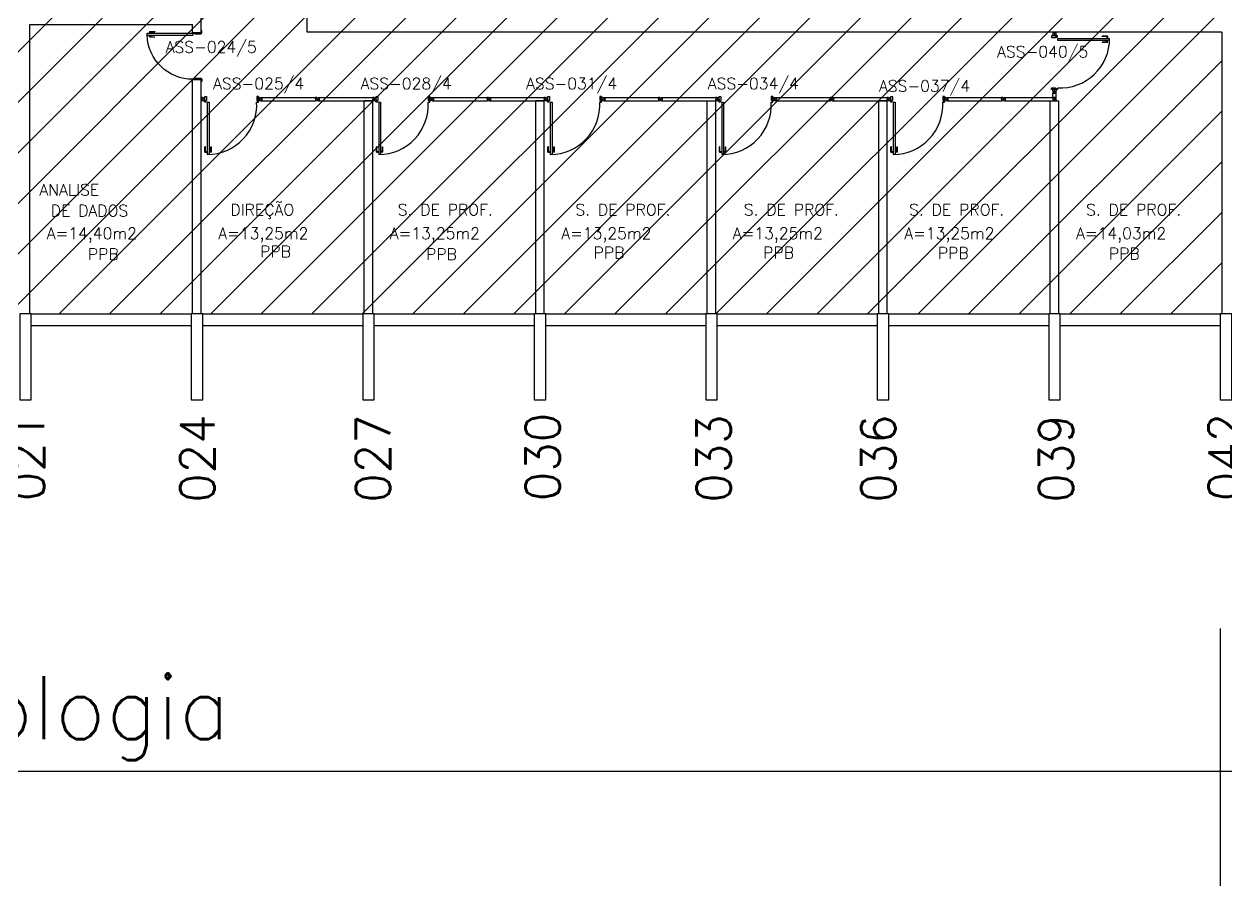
# Model space of a CAD drawing. Extents: x -248 to -11, y 347 to 447.
# Drawn here: x -213.19 to -192.17, y 351.06 to 366.13 of the extents above; entities that cross this region are included whole.
import ezdxf
from ezdxf.enums import TextEntityAlignment as Align

# ---------------------------------------------------------------- set-up
doc = ezdxf.new("R2010")
doc.units = 0
doc.header["$LTSCALE"] = 0.02
doc.header["$MEASUREMENT"] = 0
doc.header["$PDMODE"] = 99
doc.layers.get('0').update_dxf_attribs({"linetype": 'CONTINUOUS'})
doc.layers.get('DEFPOINTS').update_dxf_attribs({"linetype": 'CONTINUOUS'})
for name, color, linetype in [('1', 1, 'CONTINUOUS'), ('ALV', 2, 'CONTINUOUS'), ('AREA', 2, 'CONTINUOUS'), ('DIV', 2, 'CONTINUOUS'), ('ESTR', 3, 'CONTINUOUS'), ('MARCO', 2, 'CONTINUOUS'), ('MAÇANETA', 1, 'CONTINUOUS'), ('NOPILAR1', 2, 'CONTINUOUS'), ('PORTA', 2, 'CONTINUOUS'), ('TEXT_CENTRO_CUSTO', 1, 'CONTINUOUS'), ('TEXTO', 2, 'CONTINUOUS'), ('TEXTO-CENTRO-CUSTO', 2, 'CONTINUOUS'), ('TEXTO-ENDEREÇO', 2, 'CONTINUOUS')]:
    doc.layers.add(name, color=color, linetype=linetype)
doc.styles.add('1', font='romans.shx', dxfattribs={"height": 1.1})
doc.styles.add('NOPILAR', font='simplex.shx', dxfattribs={"height": 0.6})
doc.styles.add('UNB-100', font='simplex.shx', dxfattribs={"height": 0.2})
doc.styles.add('UNB-100-1', font='simplex.shx', dxfattribs={"height": 0.2})
doc.dimstyles.new('1-600', dxfattribs={"dimtxt": 1.1, "dimasz": 2.5, "dimexe": 2, "dimexo": 4, "dimgap": 0.2, "dimtad": 1, "dimdec": 0, "dimzin": 4, "dimdsep": 46, "dimlunit": 6, "dimtxsty": '1', "dimblk1": 'NONE', "dimblk2": 'NONE', "dimsah": 1, "dimcen": 0, "dimclrd": 2, "dimclre": 2, "dimclrt": 2, "dimadec": 0, "dimazin": 0, "dimtfac": 1, "dimtdec": 0, "dimtmove": 2, "dimatfit": 3, "dimldrblk": 'NONE', "dimfxl": 0, "dimtolj": 1, "dimtzin": 0, "dimarcsym": 0})

# ---------------------------------------------------------------- blocks, each defined once
blk = doc.blocks.new('PILAR-SSS')
blk.add_lwpolyline([(0.003, -72.467), (0.003, -73.967), (0.203, -73.967), (0.203, -72.467)], close=True)
blk = doc.blocks.new('DOOR-80-SSS')
at = {"layer": 'MAÇANETA'}
for p, q in [((-0.08, -0.755), (-0.08, -0.665)), ((-0.08, -0.665), (-0.075, -0.665)), ((-0.08, -0.755), (-0.053, -0.755)), ((-0.075, -0.755), (-0.075, -0.665)), ((-0.075, -0.735), (-0.053, -0.735)), ((-0.053, -0.728), (-0.05, -0.728)), ((-0.053, -0.763), (-0.053, -0.728)), ((-0.053, -0.763), (-0.05, -0.763)), ((-0.012, -0.728), (-0.015, -0.728)), ((-0.012, -0.763), (-0.015, -0.763)), ((-0.012, -0.763), (-0.012, -0.728)), ((0.01, -0.735), (-0.012, -0.735)), ((0.015, -0.755), (-0.012, -0.755)), ((0.01, -0.755), (0.01, -0.665)), ((0.015, -0.665), (0.01, -0.665)), ((0.015, -0.755), (0.015, -0.665))]:
    blk.add_line(p, q, dxfattribs=at)
at = {"layer": 'PORTA'}
for p, q in [((-0.05, -0.8), (-0.05, 0)), ((-0.015, 0), (-0.05, 0)), ((-0.015, -0.8), (-0.015, 0)), ((-0.05, -0.8), (-0.015, -0.8))]:
    blk.add_line(p, q, dxfattribs=at)
at = {"layer": 'PORTA', "color": 1}
blk.add_arc((-0.02, 0), 0.8, 180, 267.8509, dxfattribs=at)
blk = doc.blocks.new('PDV2E-SSS')
at = {"layer": 'DIV'}
for p, q in [((0.034, 0.925), (0.034, 0.835)), ((0.034, 0.925), (0.074, 0.925)), ((0.044, 0.915), (0.044, 0.835)), ((0.044, 0.915), (0.074, 0.915)), ((0.076, 0.05), (0.076, 0.965)), ((0.106, 0.965), (0.076, 0.965)), ((0.106, 0.05), (0.106, 0.965)), ((0.148, 0.925), (0.108, 0.925)), ((0.138, 0.915), (0.108, 0.915)), ((0.138, 0.915), (0.138, 0.835)), ((0.148, 0.925), (0.148, 0.835)), ((0.044, 0.835), (0.034, 0.835)), ((0.138, 0.835), (0.148, 0.835)), ((0.031, 0.05), (0.031, -0.05)), ((0.051, 0.05), (0.031, 0.05)), ((0.051, 0.02), (0.051, 0.05)), ((0.051, 0.02), (0.061, 0.02)), ((0.061, -0.05), (0.061, 0.02)), ((0.076, 0.05), (0.106, 0.05)), ((0.95, 0.02), (0.94, 0.02)), ((0.94, -0.05), (0.94, 0.02)), ((0.95, 0.02), (0.95, 0.05)), ((0.95, 0.05), (0.97, 0.05)), ((0.97, 0.05), (0.97, 0.035)), ((0.97, 0.035), (0.97, -0.035)), ((0.031, -0.05), (0.061, -0.05)), ((0.97, -0.05), (0.94, -0.05)), ((0.97, -0.035), (0.97, -0.05))]:
    blk.add_line(p, q, dxfattribs=at)
at = {"layer": 'DIV', "color": 1}
blk.add_arc((0.076, 0.1), 0.865, 356.6786, 90, dxfattribs=at)
blk = doc.blocks.new('DIVMT-SSS')
for p, q in [((-0.03, 0.008), (-0.03, 0.03)), ((-0.006, 0.03), (-0.03, 0.03)), ((-0.03, 0.008), (-0.02, 0.008)), ((-0.02, -0.008), (-0.02, 0.008)), ((-0.006, 0.02), (-0.006, 0.03)), ((0.006, 0.02), (-0.006, 0.02)), ((-0.005, 0), (0.005, 0)), ((0.005, 0), (-0.005, 0)), ((0, 0.005), (0, -0.005)), ((0, -0.005), (0, 0.005)), ((0.006, 0.03), (0.03, 0.03)), ((0.006, 0.02), (0.006, 0.03)), ((0.03, 0.008), (0.02, 0.008)), ((0.02, -0.008), (0.02, 0.008)), ((0.03, 0.008), (0.03, 0.03)), ((-0.03, -0.008), (-0.03, -0.03)), ((-0.03, -0.008), (-0.02, -0.008)), ((-0.03, -0.03), (-0.03, -0.97)), ((-0.03, -0.03), (-0.009, -0.03)), ((0.03, -0.03), (-0.03, -0.03)), ((-0.03, -0.03), (-0.006, -0.03)), ((-0.009, -0.03), (-0.027, -0.03)), ((-0.006, -0.02), (-0.006, -0.03)), ((-0.006, -0.02), (0.006, -0.02)), ((-0.006, -0.02), (-0.006, -0.03)), ((0.006, -0.02), (-0.006, -0.02)), ((0.005, -0.03), (-0.005, -0.03)), ((0.006, -0.02), (0.006, -0.03)), ((0.006, -0.02), (0.006, -0.03)), ((0.03, -0.03), (0.006, -0.03)), ((0.03, -0.008), (0.02, -0.008)), ((0.03, -0.008), (0.03, -0.03)), ((0.03, -0.03), (0.03, -0.97)), ((0.03, -0.97), (-0.03, -0.97)), ((-0.006, -0.98), (-0.006, -0.97)), ((-0.006, -0.98), (0.006, -0.98)), ((0.006, -1.001), (-0.006, -1.001)), ((0.005, -0.97), (-0.005, -0.97)), ((0, -0.994), (0, -1.007)), ((0, -1.02), (0, -1.021)), ((0.006, -0.98), (0.006, -0.97))]:
    blk.add_line(p, q)
blk = doc.blocks.new('PDV2D-SSS')
for p, q in [((-0.148, 0.925), (-0.108, 0.925)), ((-0.148, 0.925), (-0.148, 0.835)), ((-0.138, 0.915), (-0.108, 0.915)), ((-0.138, 0.915), (-0.138, 0.835)), ((-0.106, 0.965), (-0.076, 0.965)), ((-0.106, 0.05), (-0.106, 0.965)), ((-0.076, 0.05), (-0.076, 0.965)), ((-0.034, 0.925), (-0.074, 0.925)), ((-0.044, 0.915), (-0.074, 0.915)), ((-0.044, 0.915), (-0.044, 0.835)), ((-0.034, 0.925), (-0.034, 0.835)), ((-0.138, 0.835), (-0.148, 0.835)), ((-0.044, 0.835), (-0.034, 0.835)), ((-0.95, 0.05), (-0.97, 0.05)), ((-0.97, 0.05), (-0.97, 0.035)), ((-0.97, 0.035), (-0.97, -0.035)), ((-0.95, 0.02), (-0.95, 0.05)), ((-0.95, 0.02), (-0.94, 0.02)), ((-0.94, -0.05), (-0.94, 0.02)), ((-0.076, 0.05), (-0.106, 0.05)), ((-0.051, 0.02), (-0.061, 0.02)), ((-0.061, -0.05), (-0.061, 0.02)), ((-0.051, 0.05), (-0.031, 0.05)), ((-0.051, 0.02), (-0.051, 0.05)), ((-0.031, 0.05), (-0.031, -0.05)), ((-0.97, -0.035), (-0.97, -0.05)), ((-0.97, -0.05), (-0.94, -0.05)), ((-0.031, -0.05), (-0.061, -0.05))]:
    blk.add_line(p, q)
at = {"color": 1}
blk.add_arc((-0.076, 0.1), 0.865, 90, 183.3214, dxfattribs=at)
blk = doc.blocks.new('MTT-SSS')
for p, q in [((-0.008, 0.03), (-0.03, 0.03)), ((-0.03, 0.03), (-0.03, 0.006)), ((-0.0185, 0.006), (-0.03, 0.006)), ((-0.0185, -0.006), (-0.0185, 0.006)), ((-0.008, 0.03), (-0.008, 0.02)), ((-0.008, 0.02), (0.008, 0.02)), ((-0.0051, 0), (0.0051, 0)), ((0, -0.0051), (0, 0.0051)), ((0.008, 0.03), (0.03, 0.03)), ((0.008, 0.03), (0.008, 0.02)), ((0.0205, -0.006), (0.0205, 0.006)), ((0.0205, 0.006), (0.03, 0.006)), ((0.03, 0.006), (0.03, 0.03)), ((-0.03, -0.03), (-0.03, -0.006)), ((-0.0185, -0.006), (-0.03, -0.006)), ((-0.008, -0.03), (-0.03, -0.03)), ((-0.008, -0.02), (0.008, -0.02)), ((-0.008, -0.03), (-0.008, -0.02)), ((0.008, -0.03), (0.008, -0.02)), ((0.008, -0.03), (0.03, -0.03)), ((0.0205, -0.006), (0.03, -0.006)), ((0.03, -0.006), (0.03, -0.03))]:
    blk.add_line(p, q)
blk = doc.blocks.new('*D66')
at = {"color": 2, "linetype": 'ByBlock'}
for p, q in [((-234.266, 355.563), (-234.266, 351.063)), ((-192.266, 355.563), (-192.266, 351.063)), ((-192.266, 353.063), (-234.266, 353.063))]:
    blk.add_line(p, q, dxfattribs=at)
at = {"layer": 'DEFPOINTS', "color": 0, "linetype": 'ByBlock'}
for p in [(-234.266, 359.563), (-192.266, 359.563), (-234.266, 353.063)]:
    blk.add_point(p, dxfattribs=at)
at = {"color": 2, "linetype": 'ByBlock', "insert": (-213.266, 353.996), "char_height": 1.1, "attachment_point": 5, "style": '1'}
blk.add_mtext('\\A1;Psicologia', dxfattribs=at)
blk = doc.blocks.new('_NONE')
at = {"color": 0, "linetype": 'ByBlock'}
blk.add_circle((0, 0), 0.25, dxfattribs=at)
blk = doc.blocks.new('*D65')
at = {"color": 2, "linetype": 'ByBlock'}
for p, q in [((-192.266, 355.563), (-192.266, 351.063)), ((-18.266, 355.563), (-18.266, 351.063)), ((-18.266, 353.063), (-192.266, 353.063))]:
    blk.add_line(p, q, dxfattribs=at)
at = {"layer": 'DEFPOINTS', "color": 0, "linetype": 'ByBlock'}
for p in [(-192.266, 359.563), (-18.266, 359.563), (-192.266, 353.063)]:
    blk.add_point(p, dxfattribs=at)
at = {"color": 2, "linetype": 'ByBlock', "insert": (-105.266, 353.996), "char_height": 1.1, "attachment_point": 5, "style": '1'}
blk.add_mtext('\\A1;Biologia', dxfattribs=at)

msp = doc.modelspace()

# ---------------------------------------------------------------- hatches: boundary and pattern name
at = {"layer": '1'}
h = msp.add_hatch(dxfattribs=at)
h.set_pattern_fill('ANSI31', color=256, scale=5, angle=180, style=0)
h.paths.add_polyline_path([(-216.066, 372.963), (-216.066, 379.253), (-234.066, 379.253), (-234.066, 361.063), (-192.241, 361.063), (-192.241, 371.063), (-192.241, 372.913)])

# ---------------------------------------------------------------- linework, layer by layer
at = {"layer": 'ALV'}
for p, q in [((-210.091, 365.985), (-210.091, 370.063)), ((-208.241, 365.988), (-208.241, 367.645)), ((-213.091, 366.124), (-210.241, 366.124)), ((-213.091, 361.063), (-213.091, 366.124)), ((-210.241, 365.985), (-210.241, 366.124)), ((-210.241, 365.985), (-210.091, 365.985)), ((-192.241, 365.988), (-208.241, 365.988)), ((-192.241, 365.988), (-192.241, 361.063)), ((-210.241, 361.063), (-210.241, 365.16)), ((-210.241, 365.16), (-210.091, 365.16)), ((-210.091, 361.063), (-210.091, 365.16)), ((-207.241, 361.063), (-207.241, 364.788)), ((-207.091, 364.788), (-207.241, 364.788)), ((-207.091, 361.063), (-207.091, 364.788)), ((-204.241, 361.063), (-204.241, 364.788)), ((-204.091, 364.788), (-204.241, 364.788)), ((-204.091, 361.063), (-204.091, 364.788)), ((-201.241, 361.063), (-201.241, 364.788)), ((-201.091, 361.063), (-201.091, 364.788)), ((-198.241, 361.063), (-198.241, 364.788)), ((-198.091, 364.788), (-198.241, 364.788)), ((-198.091, 361.063), (-198.091, 364.788)), ((-195.241, 361.063), (-195.241, 364.788)), ((-195.241, 364.788), (-195.091, 364.788)), ((-195.091, 361.063), (-195.091, 364.788)), ((-213.066, 361.063), (-210.266, 361.063)), ((-210.066, 361.063), (-207.266, 361.063)), ((-207.066, 361.063), (-204.266, 361.063)), ((-204.066, 361.063), (-201.266, 361.063)), ((-201.066, 361.063), (-198.266, 361.063)), ((-198.066, 361.063), (-195.266, 361.063)), ((-195.066, 361.063), (-192.266, 361.063)), ((-213.066, 360.863), (-210.266, 360.863)), ((-210.066, 360.863), (-207.266, 360.863)), ((-207.066, 360.863), (-204.266, 360.863)), ((-204.066, 360.863), (-201.266, 360.863)), ((-201.066, 360.863), (-198.266, 360.863)), ((-198.066, 360.863), (-195.266, 360.863)), ((-195.066, 360.863), (-192.266, 360.863))]:
    msp.add_line(p, q, dxfattribs=at)
at = {"layer": 'DIV'}
for p, q in [((-196.069, 364.847), (-196.091, 364.847)), ((-196.091, 364.823), (-196.091, 364.847)), ((-196.082, 364.823), (-196.091, 364.823)), ((-196.082, 364.811), (-196.091, 364.811)), ((-196.091, 364.811), (-196.091, 364.787)), ((-196.069, 364.787), (-196.091, 364.787)), ((-196.082, 364.823), (-196.082, 364.811)), ((-196.069, 364.847), (-196.069, 364.837)), ((-196.053, 364.837), (-196.069, 364.837)), ((-196.053, 364.797), (-196.069, 364.797)), ((-196.069, 364.787), (-196.069, 364.797)), ((-196.056, 364.817), (-196.066, 364.817)), ((-196.066, 364.817), (-196.056, 364.817)), ((-196.061, 364.823), (-196.061, 364.812)), ((-196.061, 364.812), (-196.061, 364.823)), ((-196.053, 364.847), (-196.053, 364.837)), ((-196.053, 364.847), (-196.031, 364.847)), ((-196.053, 364.787), (-196.053, 364.797)), ((-196.053, 364.787), (-196.031, 364.787)), ((-196.041, 364.823), (-196.041, 364.811)), ((-196.041, 364.823), (-196.031, 364.823)), ((-196.041, 364.811), (-196.041, 364.823)), ((-196.041, 364.823), (-196.031, 364.823)), ((-196.041, 364.811), (-196.031, 364.811)), ((-196.041, 364.811), (-196.031, 364.811)), ((-196.031, 364.847), (-195.197, 364.847)), ((-196.031, 364.847), (-196.031, 364.823)), ((-196.031, 364.847), (-196.031, 364.787)), ((-196.031, 364.822), (-196.031, 364.812)), ((-196.031, 364.787), (-196.031, 364.811)), ((-196.031, 364.808), (-196.031, 364.79)), ((-196.031, 364.787), (-196.031, 364.808)), ((-196.031, 364.787), (-195.197, 364.787)), ((-195.197, 364.849), (-195.197, 364.924)), ((-195.197, 364.924), (-195.137, 364.924)), ((-195.197, 364.827), (-195.197, 364.849)), ((-195.173, 364.849), (-195.197, 364.849)), ((-195.197, 364.849), (-195.137, 364.849)), ((-195.197, 364.847), (-195.197, 364.787)), ((-195.197, 364.827), (-195.187, 364.827)), ((-195.187, 364.823), (-195.197, 364.823)), ((-195.197, 364.822), (-195.197, 364.812)), ((-195.197, 364.811), (-195.197, 364.789)), ((-195.197, 364.811), (-195.187, 364.811)), ((-195.187, 364.811), (-195.197, 364.811)), ((-195.197, 364.789), (-195.173, 364.789)), ((-195.176, 364.849), (-195.194, 364.849)), ((-195.187, 364.811), (-195.187, 364.827)), ((-195.187, 364.811), (-195.187, 364.823)), ((-195.173, 364.933), (-195.173, 364.924)), ((-195.161, 364.933), (-195.173, 364.933)), ((-195.173, 364.84), (-195.173, 364.849)), ((-195.173, 364.84), (-195.173, 364.849)), ((-195.161, 364.84), (-195.173, 364.84)), ((-195.161, 364.84), (-195.173, 364.84)), ((-195.173, 364.817), (-195.159, 364.817)), ((-195.161, 364.801), (-195.173, 364.801)), ((-195.173, 364.801), (-195.173, 364.789)), ((-195.162, 364.954), (-195.172, 364.954)), ((-195.172, 364.924), (-195.162, 364.924)), ((-195.172, 364.849), (-195.162, 364.849)), ((-195.162, 364.819), (-195.172, 364.819)), ((-195.162, 364.819), (-195.172, 364.819)), ((-195.167, 364.959), (-195.167, 364.949)), ((-195.167, 364.949), (-195.167, 364.959)), ((-195.167, 364.814), (-195.167, 364.824)), ((-195.167, 364.814), (-195.167, 364.824)), ((-195.166, 364.824), (-195.166, 364.811)), ((-195.161, 364.933), (-195.161, 364.924)), ((-195.161, 364.84), (-195.161, 364.849)), ((-195.161, 364.849), (-195.137, 364.849)), ((-195.161, 364.84), (-195.161, 364.849)), ((-195.161, 364.801), (-195.161, 364.789)), ((-195.137, 364.789), (-195.161, 364.789)), ((-195.158, 364.849), (-195.14, 364.849)), ((-195.137, 364.849), (-195.158, 364.849)), ((-195.147, 364.811), (-195.147, 364.827)), ((-195.137, 364.827), (-195.147, 364.827)), ((-195.137, 364.811), (-195.147, 364.811)), ((-195.137, 364.849), (-195.137, 364.924)), ((-195.137, 364.827), (-195.137, 364.849)), ((-195.137, 364.811), (-195.137, 364.789))]:
    msp.add_line(p, q, dxfattribs=at)
at = {"layer": 'MARCO'}
for p, q in [((-210.239, 366.03), (-210.249, 366.03)), ((-210.249, 366.03), (-210.249, 365.98)), ((-210.249, 365.98), (-210.239, 365.98)), ((-210.239, 365.985), (-210.239, 365.98)), ((-210.239, 365.98), (-210.239, 365.97)), ((-210.239, 365.97), (-210.204, 365.97)), ((-210.204, 365.97), (-210.204, 365.96)), ((-210.204, 365.96), (-210.091, 365.96)), ((-210.081, 366.02), (-210.091, 366.02)), ((-210.091, 365.985), (-210.091, 365.97)), ((-210.091, 365.96), (-210.091, 365.97)), ((-210.091, 365.97), (-210.081, 365.97)), ((-210.081, 365.97), (-210.081, 366.02)), ((-210.251, 365.115), (-210.251, 365.165)), ((-210.251, 365.165), (-210.241, 365.165)), ((-210.241, 365.115), (-210.251, 365.115)), ((-210.241, 365.165), (-210.241, 365.175)), ((-210.241, 365.175), (-210.206, 365.175)), ((-210.241, 365.16), (-210.241, 365.165)), ((-210.206, 365.175), (-210.206, 365.185)), ((-210.206, 365.185), (-210.091, 365.185)), ((-210.091, 365.185), (-210.091, 365.175)), ((-210.091, 365.175), (-210.081, 365.175)), ((-210.091, 365.16), (-210.091, 365.175)), ((-210.081, 365.125), (-210.091, 365.125)), ((-210.081, 365.175), (-210.081, 365.125))]:
    msp.add_line(p, q, dxfattribs=at)

# ---------------------------------------------------------------- block references
at = {"layer": 'DIV'}
for name, p, rotation in [('PDV2E-SSS', (-195.166, 365.955), 269.9999999764969), ('MTT-SSS', (-195.167, 364.954), 179.9999999764969), ('PDV2D-SSS', (-210.061, 364.817), 179.9999999764969), ('DIVMT-SSS', (-209.061, 364.817), 89.99999997649687), ('DIVMT-SSS', (-208.061, 364.817), 89.99999997649687), ('PDV2D-SSS', (-207.061, 364.817), 179.9999999764969), ('DIVMT-SSS', (-206.061, 364.817), 89.99999997649687), ('DIVMT-SSS', (-205.061, 364.817), 89.99999997649687), ('PDV2D-SSS', (-204.061, 364.817), 179.9999999764969), ('DIVMT-SSS', (-203.061, 364.817), 89.99999997649687), ('DIVMT-SSS', (-202.061, 364.817), 89.99999997649687), ('PDV2D-SSS', (-201.061, 364.817), 179.9999999764969), ('DIVMT-SSS', (-200.061, 364.817), 89.99999997649687), ('DIVMT-SSS', (-199.061, 364.817), 89.99999997649687), ('PDV2D-SSS', (-198.061, 364.817), 179.9999999764969), ('DIVMT-SSS', (-197.061, 364.817), 89.99999997649687)]:
    msp.add_blockref(name, p, dxfattribs=dict(at, rotation=rotation))
for p in [(-195.166, 365.955), (-210.061, 364.817), (-207.061, 364.817), (-204.061, 364.817), (-201.061, 364.817), (-198.061, 364.817)]:
    msp.add_blockref('MTT-SSS', p, dxfattribs=at)
at = {"layer": 'ESTR'}
for p in [(-213.269, 433.53), (-210.269, 433.53), (-207.269, 433.53), (-204.269, 433.53), (-201.269, 433.53), (-198.269, 433.53), (-195.269, 433.53), (-192.269, 433.53)]:
    msp.add_blockref('PILAR-SSS', p, dxfattribs=at)
at = {"layer": 'PORTA', "xscale": -1, "rotation": 270.000000015786}
msp.add_blockref('DOOR-80-SSS', (-210.239, 365.985), dxfattribs=at)

# ---------------------------------------------------------------- texts
at = {"layer": 'AREA', "style": 'UNB-100'}
for s, p in [('A=14,40m2', (-212.793, 362.372)), ('A=13,25m2', (-209.793, 362.372)), ('A=13,25m2', (-206.793, 362.372)), ('A=13,25m2', (-203.793, 362.372)), ('A=13,25m2', (-200.793, 362.372)), ('A=13,25m2', (-197.793, 362.372)), ('A=14,03m2', (-194.788, 362.372))]:
    msp.add_text(s, height=0.2, dxfattribs=at).set_placement(p)
at = {"layer": 'NOPILAR1', "style": 'NOPILAR'}
for s, p in [('021', (-212.836, 357.79)), ('024', (-209.858, 357.763)), ('027', (-206.785, 357.763)), ('030', (-203.82, 357.79)), ('033', (-200.828, 357.763)), ('036', (-197.949, 357.763)), ('039', (-194.837, 357.763)), ('042', (-191.872, 357.79))]:
    msp.add_text(s, height=0.6, rotation=90, dxfattribs=at).set_placement(p)
at = {"layer": 'TEXT_CENTRO_CUSTO', "style": 'UNB-100'}
for p in [(-208.791, 362.054), (-211.804, 362.007), (-205.888, 362.007), (-202.957, 362.034), (-199.992, 362.034), (-196.936, 362.029), (-193.944, 362.017)]:
    msp.add_text('PPB', height=0.2, dxfattribs=at).set_placement(p, align=Align.CENTER)
at = {"layer": 'TEXTO', "style": 'UNB-100'}
for s, p in [('ANALISE ', (-212.921, 363.133)), (' DE DADOS', (-212.86, 362.768)), ('DIREÇÃO', (-209.58, 362.784)), ('S. DE PROF.', (-206.654, 362.784)), ('S. DE PROF.', (-203.547, 362.784)), ('S. DE PROF.', (-200.6, 362.784)), ('S. DE PROF.', (-197.708, 362.784)), ('S. DE PROF.', (-194.613, 362.784))]:
    msp.add_text(s, height=0.2, dxfattribs=at).set_placement(p)
at = {"layer": 'TEXTO-ENDEREÇO', "style": 'UNB-100-1'}
for s, p in [('ASS-024/5', (-209.916, 365.629)), ('ASS-040/5', (-195.372, 365.547)), ('ASS-025/4', (-209.086, 364.991)), ('ASS-028/4', (-206.506, 364.991)), ('ASS-031/4', (-203.612, 364.991)), ('ASS-034/4', (-200.433, 364.991)), ('ASS-037/4', (-197.439, 364.949))]:
    msp.add_text(s, height=0.2, rotation=360, dxfattribs=at).set_placement(p, align=Align.CENTER)

# ---------------------------------------------------------------- dimensions: what is measured, and where the dimension line sits
at = {"layer": 'TEXTO-CENTRO-CUSTO'}
for p1, p2, text, picture, middle in [((-192.266, 359.563), (-234.266, 359.563), 'Psicologia', '*D66', (-213.266, 353.996)), ((-18.266, 359.563), (-192.266, 359.563), 'Biologia', '*D65', (-105.266, 353.996))]:
    dim = msp.add_aligned_dim(p1=p1, p2=p2, distance=6.5, text=text, dimstyle='1-600', dxfattribs=at)
    dim.commit()
    dim.dimension.update_dxf_attribs({"geometry": picture, "text_midpoint": middle})

doc.saveas('drawing.dxf')
